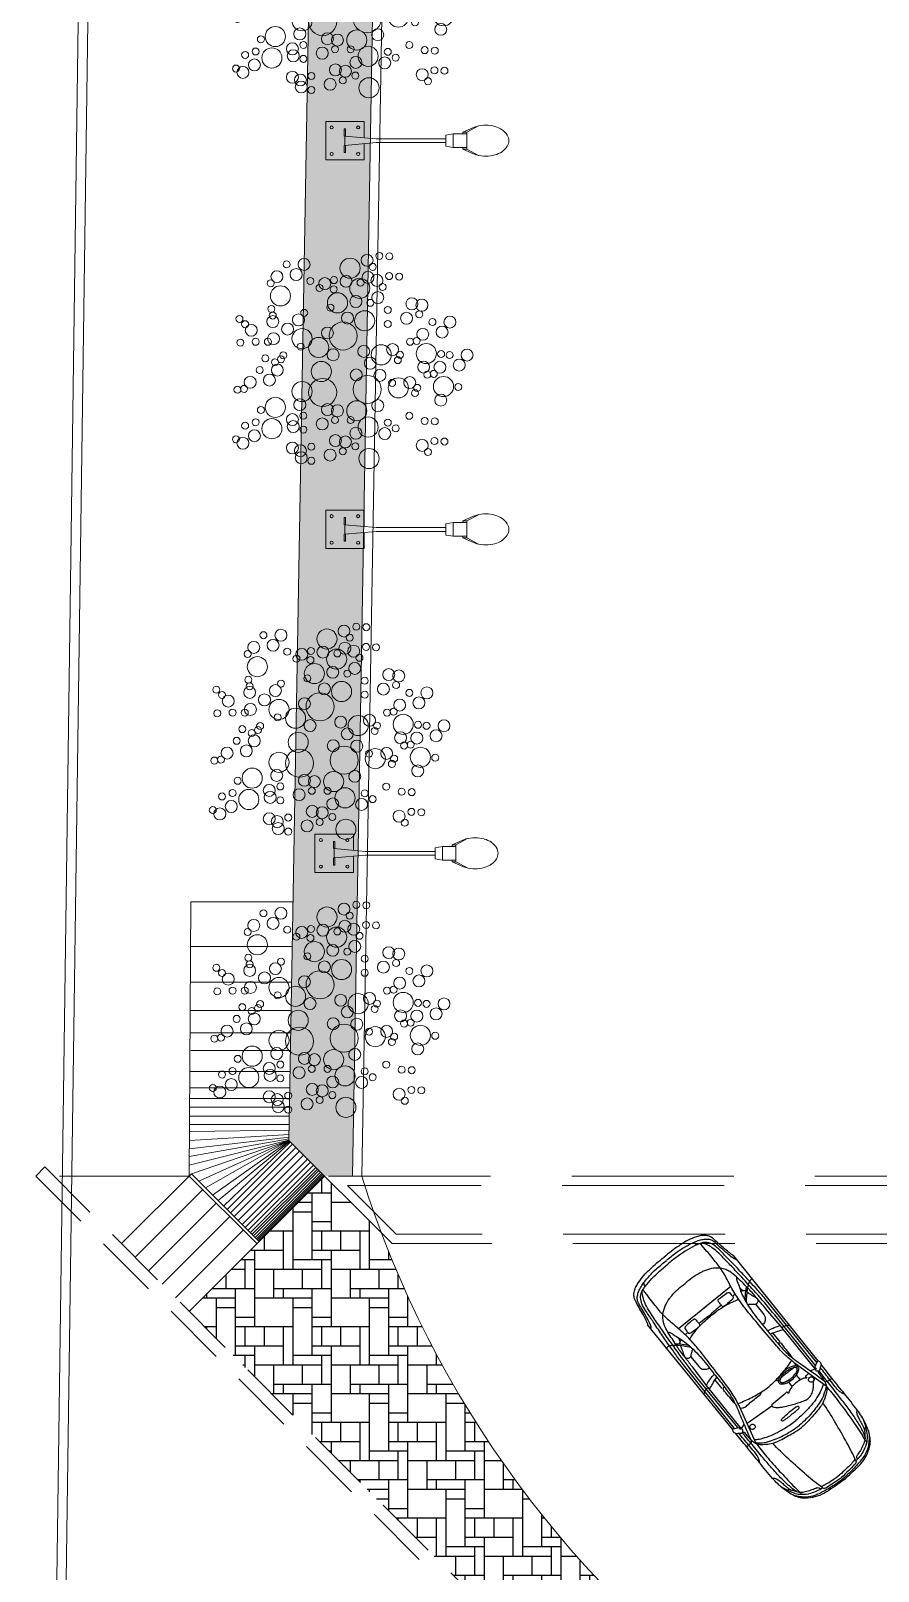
# Model space of a CAD drawing. Header units: millimetres. Extents: x 383 to 523, y 252 to 344.
# Drawn here: x 475.62 to 482.26, y 312.33 to 324.41 of the extents above; entities that cross this region are included whole.
import ezdxf

# ---------------------------------------------------------------- set-up
doc = ezdxf.new("R2010")
doc.units = ezdxf.units.MM
doc.header["$MEASUREMENT"] = 0
for name, pattern in [('ACAD_ISO02W100', [15, 12, -3]), ('DASHED', [0.75, 0.5, -0.25]), ('HIDDEN2', [4.7625, 3.175, -1.5875])]:
    doc.linetypes.add(name, pattern=pattern)
for name, color, linetype, lineweight in [('cubierta', 1, 'ACAD_ISO02W100', 15), ('farolasss', 40, 'Continuous', 0), ('muros', 5, 'Continuous', 30), ('plantas', 76, 'Continuous', 15), ('vegetacion', 104, 'Continuous', 0)]:
    doc.layers.add(name, color=color, linetype=linetype, lineweight=lineweight)
doc.layers.add('letreros', color=6, linetype='Continuous')
doc.layers.add('muebles', color=193, linetype='Continuous')

# ---------------------------------------------------------------- blocks, each defined once
blk = doc.blocks.new('audi')
for p, q in [((-0.779, 1.585), (-0.84, 1.616)), ((1.113, -0.23), (-0.201, 1.411)), ((-1.596, 0.926), (-1.614, 0.992)), ((-0.249, 0.932), (-0.684, 0.582)), ((1.097, -0.262), (0.288, 0.736)), ((-1.071, 0.27), (-0.637, 0.62)), ((0.142, 0.647), (0.266, 0.491)), ((0.53, 0.312), (0.296, 0.585)), ((1.071, -0.306), (0.438, 0.485)), ((-0.224, -1.309), (-1.55, 0.324)), ((1.072, -0.361), (0.53, 0.312)), ((0.522, 0.06), (0.405, 0.209)), ((-0.875, -0.173), (-0.749, -0.327)), ((1.069, -0.336), (1.113, -0.23)), ((-0.19, -1.299), (-0.993, -0.297)), ((-0.631, -0.623), (-0.847, -0.337)), ((1.244, -0.635), (0.751, -0.271)), ((0.777, -0.461), (0.838, -0.536)), ((1.004, -0.388), (1.072, -0.361)), ((1.091, -0.363), (1.069, -0.336)), ((1.072, -0.361), (1.091, -0.363)), ((-0.141, -1.283), (-0.78, -0.497)), ((-0.088, -1.296), (-0.631, -0.623)), ((-0.383, -0.669), (-0.503, -0.524)), ((0.653, -0.568), (0.708, -0.64)), ((0.144, -1.522), (-0.108, -0.963)), ((0.009, -1.211), (0.395, -0.942)), ((0.396, -0.922), (0.615, -0.736)), ((-0.112, -1.288), (-0.224, -1.309)), ((-0.09, -1.315), (-0.112, -1.288)), ((-0.088, -1.296), (-0.09, -1.315)), ((-0.047, -1.235), (-0.088, -1.296))]:
    blk.add_line(p, q)
for centre in [(1.009, -0.53), (0.091, -1.27)]:
    blk.add_ellipse(centre, major_axis=(-0.0334, -0.0269), ratio=0.983266, start_param=4.712389, end_param=10.995574)
for points, knots in [([(-0.201, 1.411), (-0.218, 1.418), (-0.259, 1.449), (-0.333, 1.505), (-0.415, 1.583), (-0.497, 1.656), (-0.566, 1.712), (-0.642, 1.733), (-0.715, 1.732), (-0.81, 1.704), (-0.917, 1.657), (-1.008, 1.606), (-1.055, 1.572), (-1.066, 1.564)], [0, 0, 0, 0, 0.056668, 0.14946, 0.28161, 0.392935, 0.481686, 0.542967, 0.622845, 0.69797, 0.833643, 0.965665, 1.00577, 1.00577, 1.00577, 1.00577]), ([(-0.96, 1.55), (-1.006, 1.527), (-1.105, 1.459), (-1.199, 1.386), (-1.252, 1.343)], [0, 0, 0, 0, 0.1502861, 0.3522699, 0.3522699, 0.3522699, 0.3522699]), ([(0.288, 0.736), (0.246, 0.787), (0.166, 0.879), (0.033, 1.022), (-0.108, 1.176), (-0.257, 1.329), (-0.382, 1.459), (-0.476, 1.557), (-0.569, 1.611), (-0.657, 1.627), (-0.728, 1.607), (-0.868, 1.547), (-1.032, 1.441), (-1.171, 1.336), (-1.221, 1.296)], [0, 0, 0, 0, 0.198873, 0.363323, 0.587433, 0.823543, 1.004622, 1.129816, 1.230113, 1.320655, 1.388577, 1.443334, 1.771447, 1.958652, 1.958652, 1.958652, 1.958652]), ([(-0.158, 1.354), (-0.165, 1.352), (-0.185, 1.356), (-0.229, 1.381), (-0.291, 1.438), (-0.377, 1.508), (-0.454, 1.581), (-0.517, 1.643), (-0.584, 1.669), (-0.653, 1.67), (-0.728, 1.658), (-0.803, 1.63), (-0.883, 1.596), (-0.933, 1.567), (-0.96, 1.55)], [0, 0, 0, 0, 0.0219205, 0.0572122, 0.1522539, 0.2718866, 0.3894011, 0.4710097, 0.5346344, 0.5986698, 0.6733118, 0.758696, 0.8351341, 0.9293726, 0.9293726, 0.9293726, 0.9293726]), ([(-0.18, 1.183), (-0.23, 1.24), (-0.318, 1.329), (-0.432, 1.449), (-0.524, 1.529), (-0.618, 1.583), (-0.694, 1.622), (-0.732, 1.605)], [0, 0, 0, 0, 0.2277977, 0.3719478, 0.4996814, 0.5863441, 0.709615, 0.709615, 0.709615, 0.709615]), ([(0.751, -0.271), (0.732, -0.257), (0.684, -0.215), (0.605, -0.152), (0.524, -0.066), (0.387, 0.089), (0.207, 0.311), (-0.009, 0.559), (-0.173, 0.79), (-0.291, 1.007), (-0.4, 1.215), (-0.557, 1.396), (-0.66, 1.528), (-0.726, 1.599), (-0.732, 1.605)], [0, 0, 0, 0, 0.073325, 0.188896, 0.303039, 0.425821, 0.811242, 1.159737, 1.41058, 1.660623, 1.899627, 2.11145, 2.377727, 2.401703, 2.401703, 2.401703, 2.401703]), ([(-0.993, -0.297), (-1.035, -0.245), (-1.107, -0.148), (-1.219, 0.013), (-1.339, 0.183), (-1.457, 0.362), (-1.557, 0.512), (-1.634, 0.624), (-1.666, 0.726), (-1.664, 0.816), (-1.629, 0.881), (-1.541, 1.005), (-1.402, 1.142), (-1.27, 1.256), (-1.221, 1.296)], [0, 0, 0, 0, 0.198873, 0.363323, 0.587433, 0.823543, 1.004622, 1.129816, 1.230113, 1.320655, 1.388577, 1.443334, 1.771447, 1.958652, 1.958652, 1.958652, 1.958652]), ([(-1.524, 1.096), (-1.491, 1.135), (-1.404, 1.218), (-1.313, 1.294), (-1.26, 1.337)], [0, 0, 0, 0, 0.1502861, 0.3522699, 0.3522699, 0.3522699, 0.3522699]), ([(-0.265, 1.163), (-0.285, 1.176), (-0.334, 1.198), (-0.43, 1.226), (-0.552, 1.215), (-0.658, 1.182), (-0.714, 1.152), (-0.731, 1.142)], [0, 0, 0, 0, 0.0720749, 0.1581284, 0.2958089, 0.4262456, 0.4842292, 0.4842292, 0.4842292, 0.4842292]), ([(-1.55, 0.324), (-1.552, 0.343), (-1.574, 0.389), (-1.613, 0.473), (-1.672, 0.57), (-1.726, 0.666), (-1.766, 0.745), (-1.77, 0.823), (-1.754, 0.895), (-1.706, 0.982), (-1.638, 1.076), (-1.569, 1.154), (-1.525, 1.193), (-1.515, 1.202)], [0, 0, 0, 0, 0.056668, 0.14946, 0.28161, 0.392935, 0.481686, 0.542967, 0.622845, 0.69797, 0.833643, 0.965665, 1.00577, 1.00577, 1.00577, 1.00577]), ([(-1.502, 0.27), (-1.499, 0.277), (-1.499, 0.297), (-1.514, 0.345), (-1.557, 0.418), (-1.607, 0.517), (-1.661, 0.608), (-1.708, 0.682), (-1.72, 0.753), (-1.706, 0.821), (-1.678, 0.892), (-1.635, 0.959), (-1.586, 1.03), (-1.546, 1.073), (-1.524, 1.096)], [0, 0, 0, 0, 0.0219205, 0.0572122, 0.1522539, 0.2718866, 0.3894011, 0.4710097, 0.5346344, 0.5986698, 0.6733118, 0.758696, 0.8351341, 0.9293726, 0.9293726, 0.9293726, 0.9293726]), ([(-1.174, 0.785), (-1.144, 0.822), (-1.079, 0.893), (-1.002, 0.949), (-0.965, 0.979)], [0, 0, 0, 0, 0.140379, 0.2808468, 0.2808468, 0.2808468, 0.2808468]), ([(-0.731, 1.142), (-0.773, 1.12), (-0.856, 1.072), (-0.928, 1.009), (-0.965, 0.979)], [0, 0, 0, 0, 0.140379, 0.2808468, 0.2808468, 0.2808468, 0.2808468]), ([(0.296, 0.585), (0.259, 0.631), (0.174, 0.725), (0.085, 0.838), (-0.033, 0.955), (-0.132, 1.057), (-0.227, 1.141), (-0.265, 1.163)], [0, 0, 0, 0, 0.1783018, 0.3787173, 0.431954, 0.6762374, 0.8077184, 0.8077184, 0.8077184, 0.8077184]), ([(0.438, 0.485), (0.353, 0.59), (0.218, 0.752), (0.007, 0.98), (-0.11, 1.113), (-0.18, 1.183)], [0, 0, 0, 0, 0.4042759, 0.6333827, 0.9326252, 0.9326252, 0.9326252, 0.9326252]), ([(-0.162, 1.082), (-0.161, 1.062), (-0.158, 1.018), (-0.122, 0.949), (-0.098, 0.86), (-0.048, 0.752), (0.019, 0.632), (0.135, 0.461), (0.292, 0.279), (0.435, 0.099), (0.562, -0.05), (0.704, -0.192), (0.941, -0.346), (1.111, -0.472), (1.211, -0.546)], [0, 0, 0, 0, 0.05975, 0.126928, 0.230034, 0.336675, 0.482225, 0.641324, 0.954906, 1.203173, 1.330375, 1.542773, 1.802261, 2.175545, 2.175545, 2.175545, 2.175545]), ([(0.088, 1.053), (0.073, 1.039), (0.038, 1.018), (0.025, 0.96), (0, 0.851), (-0.01, 0.755), (-0.006, 0.68)], [0, 0, 0, 0, 0.0597371, 0.1139981, 0.1672498, 0.3938869, 0.3938869, 0.3938869, 0.3938869]), ([(-1.331, 0.256), (-1.376, 0.317), (-1.444, 0.421), (-1.537, 0.558), (-1.596, 0.665), (-1.629, 0.768), (-1.651, 0.85), (-1.626, 0.884)], [0, 0, 0, 0, 0.2277977, 0.3719478, 0.4996814, 0.5863441, 0.709615, 0.709615, 0.709615, 0.709615]), ([(-0.108, -0.963), (-0.118, -0.941), (-0.148, -0.886), (-0.193, -0.795), (-0.26, -0.698), (-0.382, -0.531), (-0.561, -0.308), (-0.757, -0.045), (-0.948, 0.165), (-1.135, 0.326), (-1.316, 0.477), (-1.459, 0.669), (-1.566, 0.798), (-1.621, 0.877), (-1.626, 0.884)], [0, 0, 0, 0, 0.073325, 0.188896, 0.303039, 0.425821, 0.811242, 1.159737, 1.41058, 1.660623, 1.899627, 2.11145, 2.377727, 2.401703, 2.401703, 2.401703, 2.401703]), ([(-1.293, 0.334), (-1.302, 0.357), (-1.313, 0.409), (-1.32, 0.509), (-1.283, 0.625), (-1.228, 0.722), (-1.187, 0.771), (-1.174, 0.785)], [0, 0, 0, 0, 0.0720749, 0.1581284, 0.2958089, 0.4262456, 0.4842292, 0.4842292, 0.4842292, 0.4842292]), ([(-0.313, 0.65), (-0.287, 0.671), (-0.258, 0.701), (-0.214, 0.734), (-0.212, 0.771), (-0.242, 0.796), (-0.258, 0.829), (-0.283, 0.838), (-0.302, 0.833), (-0.357, 0.8), (-0.404, 0.763), (-0.449, 0.72), (-0.447, 0.701), (-0.436, 0.681), (-0.413, 0.657), (-0.396, 0.629), (-0.368, 0.611), (-0.341, 0.63), (-0.323, 0.641), (-0.313, 0.65)], [0, 0, 0, 0, 0.0969044, 0.1295913, 0.1506192, 0.1985921, 0.2360698, 0.2557908, 0.2719711, 0.2929882, 0.44406, 0.4519132, 0.4720918, 0.4918599, 0.5228758, 0.5707096, 0.5892096, 0.6145759, 0.654681, 0.654681, 0.654681, 0.654681]), ([(-0.112, 0.912), (-0.099, 0.899), (-0.077, 0.867), (-0.037, 0.868), (-0.022, 0.86)], [0, 0, 0, 0, 0.0535488, 0.1060573, 0.1060573, 0.1060573, 0.1060573]), ([(-0.022, 0.86), (-0.033, 0.866), (-0.059, 0.861), (-0.082, 0.854), (-0.091, 0.85)], [0, 0, 0, 0, 0.983949, 1.771691, 1.771691, 1.771691, 1.771691]), ([(-0.007, 0.928), (-0.012, 0.904), (-0.023, 0.835), (-0.03, 0.765), (-0.029, 0.72)], [0, 0, 0, 0, 1.868162, 5.271297, 5.271297, 5.271297, 5.271297]), ([(0.005, 0.846), (0.022, 0.833), (0.063, 0.801), (0.126, 0.772), (0.175, 0.732), (0.18, 0.682), (0.154, 0.661), (0.131, 0.643), (0.104, 0.651), (0.065, 0.644), (0.032, 0.651), (0.014, 0.643)], [0, 0, 0, 0, 0.0655106, 0.1550445, 0.2094604, 0.2438604, 0.287164, 0.3001388, 0.3275984, 0.3616951, 0.4200969, 0.4200969, 0.4200969, 0.4200969]), ([(-0.893, 0.101), (-0.889, 0.116), (-0.866, 0.151), (-0.819, 0.213), (-0.747, 0.304), (-0.636, 0.41), (-0.546, 0.483), (-0.496, 0.524)], [0, 0, 0, 0, 0.0451009, 0.1211996, 0.2308505, 0.385263, 0.5739042, 0.5739042, 0.5739042, 0.5739042]), ([(-0.751, 0.354), (-0.747, 0.357), (-0.68, 0.407), (-0.613, 0.458), (-0.548, 0.506)], [11.235438, 11.235438, 11.235438, 11.235438, 11.552536, 17.586883, 17.586883, 17.586883, 17.586883]), ([(-0.122, 0.722), (-0.138, 0.722), (-0.177, 0.706), (-0.247, 0.674), (-0.351, 0.623), (-0.478, 0.537), (-0.569, 0.464), (-0.619, 0.425)], [0, 0, 0, 0, 0.0451009, 0.1211996, 0.2308505, 0.385263, 0.5739042, 0.5739042, 0.5739042, 0.5739042]), ([(-0.4, 0.637), (-0.403, 0.634), (-0.467, 0.58), (-0.53, 0.524), (-0.591, 0.471)], [11.235438, 11.235438, 11.235438, 11.235438, 11.552536, 17.586883, 17.586883, 17.586883, 17.586883]), ([(0.266, 0.491), (0.276, 0.479), (0.297, 0.444), (0.286, 0.382), (0.266, 0.34), (0.249, 0.327)], [0, 0, 0, 0, 0.0486628, 0.1144515, 0.1777721, 0.1777721, 0.1777721, 0.1777721]), ([(-0.78, -0.497), (-0.864, -0.392), (-0.994, -0.225), (-1.172, 0.03), (-1.277, 0.172), (-1.331, 0.256)], [0, 0, 0, 0, 0.4042759, 0.6333827, 0.9326252, 0.9326252, 0.9326252, 0.9326252]), ([(-0.847, -0.337), (-0.884, -0.291), (-0.958, -0.188), (-1.05, -0.077), (-1.139, 0.063), (-1.218, 0.182), (-1.28, 0.292), (-1.293, 0.334)], [0, 0, 0, 0, 0.1783018, 0.3787173, 0.431954, 0.6762374, 0.8077184, 0.8077184, 0.8077184, 0.8077184]), ([(-0.782, 0.272), (-0.807, 0.251), (-0.843, 0.229), (-0.885, 0.194), (-0.922, 0.2), (-0.939, 0.234), (-0.968, 0.256), (-0.972, 0.283), (-0.963, 0.3), (-0.919, 0.347), (-0.873, 0.385), (-0.821, 0.42), (-0.803, 0.414), (-0.786, 0.398), (-0.767, 0.371), (-0.744, 0.349), (-0.732, 0.317), (-0.757, 0.296), (-0.771, 0.281), (-0.782, 0.272)], [0, 0, 0, 0, 0.0969044, 0.1295913, 0.1506192, 0.1985921, 0.2360698, 0.2557908, 0.2719711, 0.2929882, 0.44406, 0.4519132, 0.4720918, 0.4918599, 0.5228758, 0.5707096, 0.5892096, 0.6145759, 0.654681, 0.654681, 0.654681, 0.654681]), ([(0.527, 0.316), (0.494, 0.307), (0.437, 0.281), (0.37, 0.256), (0.338, 0.235), (0.33, 0.23)], [0, 0, 0, 0, 2.528586, 4.711885, 5.408215, 5.408215, 5.408215, 5.408215]), ([(0.579, 0.251), (0.546, 0.246), (0.476, 0.219), (0.404, 0.201), (0.369, 0.181)], [0, 0, 0, 0, 0.1000351, 0.2184418, 0.2184418, 0.2184418, 0.2184418]), ([(0.676, 0.317), (0.66, 0.317), (0.627, 0.319), (0.586, 0.304), (0.56, 0.292), (0.55, 0.283)], [1.808086, 1.808086, 1.808086, 1.808086, 2.918874, 4.131288, 5.10151, 5.10151, 5.10151, 5.10151]), ([(-1.26, -0.034), (-1.244, -0.023), (-1.215, 0.007), (-1.156, 0.008), (-1.045, 0.009), (-0.949, -0.001), (-0.876, -0.022)], [0, 0, 0, 0, 0.0597371, 0.1139981, 0.1672498, 0.3938869, 0.3938869, 0.3938869, 0.3938869]), ([(-1.236, 0.216), (-1.216, 0.211), (-1.175, 0.199), (-1.115, 0.149), (-1.032, 0.107), (-0.938, 0.035), (-0.835, -0.056), (-0.692, -0.206), (-0.548, -0.398), (-0.402, -0.575), (-0.284, -0.732), (-0.175, -0.9), (-0.075, -1.165), (0.012, -1.357), (0.063, -1.471)], [0, 0, 0, 0, 0.05975, 0.126928, 0.230034, 0.336675, 0.482225, 0.641324, 0.954906, 1.203173, 1.330375, 1.542773, 1.802261, 2.175545, 2.175545, 2.175545, 2.175545]), ([(-1.118, 0.032), (-1.094, 0.032), (-1.024, 0.028), (-0.954, 0.02), (-0.911, 0.01)], [0, 0, 0, 0, 1.868162, 5.271297, 5.271297, 5.271297, 5.271297]), ([(-1.08, 0.131), (-1.07, 0.116), (-1.044, 0.088), (-1.053, 0.049), (-1.049, 0.032)], [0, 0, 0, 0, 0.0535488, 0.1060573, 0.1060573, 0.1060573, 0.1060573]), ([(-1.049, 0.032), (-1.053, 0.044), (-1.042, 0.069), (-1.03, 0.089), (-1.024, 0.098)], [0, 0, 0, 0, 0.983949, 1.771691, 1.771691, 1.771691, 1.771691]), ([(-1.041, 0.003), (-1.032, -0.017), (-1.009, -0.064), (-0.994, -0.132), (-0.965, -0.187), (-0.918, -0.203), (-0.892, -0.182), (-0.869, -0.164), (-0.871, -0.136), (-0.856, -0.099), (-0.856, -0.065), (-0.844, -0.049)], [0, 0, 0, 0, 0.0655106, 0.1550445, 0.2094604, 0.2438604, 0.287164, 0.3001388, 0.3275984, 0.3616951, 0.4200969, 0.4200969, 0.4200969, 0.4200969]), ([(0.716, -0.187), (0.693, -0.151), (0.636, -0.085), (0.58, -0.011), (0.539, 0.043), (0.51, 0.043), (0.494, 0.04), (0.488, 0.038)], [0, 0, 0, 0, 3.267856, 6.568708, 7.399663, 8.099385, 8.621705, 8.621705, 8.621705, 8.621705]), ([(0.7, -0.236), (0.677, -0.266), (0.611, -0.362), (0.496, -0.498), (0.4, -0.6), (0.351, -0.639)], [0, 0, 0, 0, 0.1139079, 0.3411539, 0.5260188, 0.5260188, 0.5260188, 0.5260188]), ([(1.113, -0.23), (1.122, -0.232), (1.149, -0.242), (1.174, -0.292), (1.15, -0.341), (1.147, -0.399), (1.094, -0.401), (1.071, -0.376), (1.072, -0.361)], [0, 0, 0, 0, 0.024864, 0.0846267, 0.1362471, 0.1900683, 0.2245199, 0.2681841, 0.2681841, 0.2681841, 0.2681841]), ([(-0.749, -0.327), (-0.739, -0.34), (-0.71, -0.367), (-0.647, -0.37), (-0.602, -0.36), (-0.586, -0.346)], [0, 0, 0, 0, 0.0486628, 0.1144515, 0.1777721, 0.1777721, 0.1777721, 0.1777721]), ([(-0.633, -0.619), (-0.618, -0.59), (-0.58, -0.54), (-0.541, -0.479), (-0.514, -0.452), (-0.508, -0.446)], [0, 0, 0, 0, 2.528586, 4.711885, 5.408215, 5.408215, 5.408215, 5.408215]), ([(0.653, -0.568), (0.665, -0.562), (0.601, -0.598), (0.574, -0.598), (0.53, -0.6), (0.505, -0.583), (0.489, -0.555), (0.504, -0.517), (0.52, -0.464), (0.564, -0.414), (0.621, -0.369), (0.679, -0.334), (0.735, -0.316), (0.777, -0.315), (0.803, -0.33), (0.813, -0.349), (0.819, -0.367), (0.812, -0.392), (0.8, -0.433), (0.747, -0.495), (0.728, -0.522), (0.642, -0.575), (0.653, -0.568)], [0, 0, 0, 0, 0.03969, 0.089634, 0.13125, 0.1542862, 0.1797268, 0.2207266, 0.2680991, 0.3447665, 0.4095645, 0.4843001, 0.541515, 0.5817687, 0.6060665, 0.6262474, 0.6436722, 0.6634686, 0.6988791, 0.7758465, 0.8696394, 0.907731, 0.907731, 0.907731, 0.907731]), ([(0.636, -0.55), (0.632, -0.552), (0.628, -0.554), (0.619, -0.559), (0.614, -0.562), (0.6, -0.569), (0.593, -0.571), (0.584, -0.573), (0.58, -0.574), (0.573, -0.574), (0.571, -0.574), (0.561, -0.574), (0.554, -0.575), (0.544, -0.574), (0.54, -0.574), (0.535, -0.572), (0.533, -0.572), (0.529, -0.57), (0.527, -0.568), (0.523, -0.565), (0.521, -0.561), (0.519, -0.557), (0.519, -0.556), (0.519, -0.553), (0.519, -0.551), (0.52, -0.544), (0.521, -0.54), (0.524, -0.531), (0.526, -0.525), (0.53, -0.515), (0.531, -0.51), (0.535, -0.498), (0.538, -0.492), (0.543, -0.481), (0.546, -0.476), (0.554, -0.465), (0.558, -0.46), (0.571, -0.444), (0.581, -0.434), (0.603, -0.415), (0.614, -0.406), (0.649, -0.38), (0.674, -0.365), (0.71, -0.35), (0.72, -0.347), (0.736, -0.343), (0.742, -0.342), (0.754, -0.34), (0.759, -0.34), (0.768, -0.341), (0.772, -0.342), (0.779, -0.344), (0.781, -0.346), (0.784, -0.348), (0.785, -0.349), (0.787, -0.352), (0.788, -0.354), (0.79, -0.358), (0.791, -0.361), (0.792, -0.365), (0.793, -0.367), (0.793, -0.368), (0.793, -0.368), (0.793, -0.369), (0.793, -0.37), (0.792, -0.373), (0.791, -0.376), (0.79, -0.382), (0.789, -0.384), (0.787, -0.39), (0.786, -0.392), (0.784, -0.4), (0.782, -0.404), (0.779, -0.413), (0.777, -0.417), (0.771, -0.426), (0.769, -0.43), (0.759, -0.443), (0.753, -0.452), (0.742, -0.465), (0.738, -0.469), (0.732, -0.478), (0.729, -0.481), (0.72, -0.491), (0.714, -0.497), (0.7, -0.508), (0.695, -0.512), (0.685, -0.519), (0.68, -0.522), (0.664, -0.533), (0.65, -0.541), (0.64, -0.547), (0.639, -0.548), (0.637, -0.549), (0.637, -0.55), (0.636, -0.55), (0.636, -0.55), (0.636, -0.55)], [0.497033, 0.497033, 0.497033, 0.497033, 0.723444, 0.723444, 0.974636, 0.974636, 1.50964, 1.50964, 2.044645, 2.044645, 2.271061, 2.271061, 2.862376, 2.862376, 3.217654, 3.217654, 3.537253, 3.537253, 3.856852, 3.856852, 4.368613, 4.368613, 4.584627, 4.584627, 4.99269, 4.99269, 5.400753, 5.400753, 5.808816, 5.808816, 6.216879, 6.216879, 6.778716, 6.778716, 7.350371, 7.350371, 7.922025, 7.922025, 9.065335, 9.065335, 10.208644, 10.208644, 12.495263, 12.495263, 13.409896, 13.409896, 13.929088, 13.929088, 14.44828, 14.44828, 14.909885, 14.909885, 15.371489, 15.371489, 15.62524, 15.62524, 15.87899, 15.87899, 16.120875, 16.120875, 16.36276, 16.36276, 16.51635, 16.51635, 16.669941, 16.669941, 16.921521, 16.921521, 17.136676, 17.136676, 17.351831, 17.351831, 17.782142, 17.782142, 18.204974, 18.204974, 18.627807, 18.627807, 19.473473, 19.473473, 19.978923, 19.978923, 20.484372, 20.484372, 21.475119, 21.475119, 21.859144, 21.859144, 22.162884, 22.162884, 22.770362, 22.770362, 22.900493, 22.900493, 22.951221, 22.951221, 22.964298, 22.964298, 22.964298, 22.964298]), ([(0.735, -0.343), (0.732, -0.347), (0.712, -0.369), (0.638, -0.418), (0.577, -0.469), (0.533, -0.506)], [1.749253, 1.749253, 1.749253, 1.749253, 2.122875, 3.997599, 8.307432, 8.307432, 8.307432, 8.307432]), ([(0.759, -0.279), (0.761, -0.29), (0.758, -0.303), (0.753, -0.315), (0.752, -0.316)], [0, 0, 0, 0, 0.8429982, 0.9626806, 0.9626806, 0.9626806, 0.9626806]), ([(1.124, -0.426), (1.141, -0.448), (1.178, -0.489), (1.219, -0.558), (1.252, -0.627), (1.26, -0.71), (1.228, -0.796), (1.202, -0.893), (1.113, -1.014), (1, -1.142), (0.903, -1.245), (0.857, -1.282)], [0, 0, 0, 0, 0.082256, 0.165174, 0.241383, 0.30939, 0.405348, 0.511507, 0.603349, 0.843635, 1.017671, 1.017671, 1.017671, 1.017671]), ([(1.134, -0.394), (1.129, -0.4), (1.115, -0.409), (1.122, -0.422), (1.124, -0.426)], [0, 0, 0, 0, 0.02274132, 0.03717479, 0.03717479, 0.03717479, 0.03717479]), ([(1.85, -1.423), (1.848, -1.397), (1.823, -1.346), (1.768, -1.242), (1.679, -1.102), (1.558, -0.936), (1.418, -0.752), (1.276, -0.572), (1.177, -0.449), (1.134, -0.394)], [0, 0, 0, 0, 0.076148, 0.165903, 0.355672, 0.569871, 0.782325, 1.050047, 1.257936, 1.257936, 1.257936, 1.257936]), ([(1.532, -0.755), (1.52, -0.758), (1.489, -0.741), (1.44, -0.707), (1.376, -0.631), (1.282, -0.505), (1.203, -0.405), (1.153, -0.343)], [0, 0, 0, 0, 0.0364992, 0.0923739, 0.1867837, 0.3273982, 0.5667068, 0.5667068, 0.5667068, 0.5667068]), ([(1.797, -1.105), (1.779, -1.071), (1.692, -0.953), (1.537, -0.756), (1.343, -0.52), (1.222, -0.364), (1.165, -0.292)], [0, 0, 0, 0, 0.114897, 0.437061, 0.754269, 1.029686, 1.029686, 1.029686, 1.029686]), ([(-0.666, -0.765), (-0.663, -0.75), (-0.658, -0.717), (-0.635, -0.68), (-0.617, -0.657), (-0.607, -0.649)], [1.808086, 1.808086, 1.808086, 1.808086, 2.918874, 4.131288, 5.10151, 5.10151, 5.10151, 5.10151]), ([(-0.581, -0.685), (-0.57, -0.653), (-0.529, -0.591), (-0.495, -0.524), (-0.468, -0.494)], [0, 0, 0, 0, 0.1000351, 0.2184418, 0.2184418, 0.2184418, 0.2184418]), ([(-0.182, -0.911), (-0.212, -0.881), (-0.265, -0.811), (-0.325, -0.741), (-0.369, -0.69), (-0.363, -0.661), (-0.357, -0.646), (-0.354, -0.64)], [0, 0, 0, 0, 3.267856, 6.568708, 7.399663, 8.099385, 8.621705, 8.621705, 8.621705, 8.621705]), ([(-0.131, -0.906), (-0.096, -0.889), (0.011, -0.846), (0.174, -0.761), (0.298, -0.682), (0.351, -0.639)], [0, 0, 0, 0, 0.1139079, 0.3411539, 0.543502, 0.543502, 0.543502, 0.543502]), ([(0.396, -0.922), (0.393, -0.928), (0.393, -0.954), (0.447, -0.967), (0.503, -0.968), (0.588, -0.955), (0.7, -0.928), (0.818, -0.891), (0.928, -0.856), (0.998, -0.8), (1.033, -0.724), (1.047, -0.651), (1.042, -0.589), (1.052, -0.542), (1.062, -0.515), (1.069, -0.506)], [0, 0, 0, 0, 0.527288, 1.647451, 3.487558, 5.099073, 7.968657, 12.238313, 14.475187, 16.613757, 18.744202, 20.639343, 22.223389, 23.452731, 24.286529, 24.286529, 24.286529, 24.286529]), ([(0.497, -0.536), (0.491, -0.54), (0.476, -0.55), (0.458, -0.549), (0.448, -0.548)], [9.436432, 9.436432, 9.436432, 9.436432, 10.012722, 10.751336, 10.751336, 10.751336, 10.751336]), ([(0.918, -0.484), (0.922, -0.486), (0.93, -0.488), (0.943, -0.498), (0.936, -0.504), (0.931, -0.507), (0.921, -0.507), (0.909, -0.505), (0.887, -0.511), (0.85, -0.526), (0.793, -0.563), (0.738, -0.607), (0.693, -0.659), (0.675, -0.701), (0.654, -0.728), (0.659, -0.745), (0.651, -0.744), (0.645, -0.742), (0.64, -0.734), (0.634, -0.73), (0.628, -0.719), (0.62, -0.732), (0.615, -0.736)], [0, 0, 0, 0, 0.0138597, 0.0278304, 0.0329137, 0.0379971, 0.0465756, 0.0592704, 0.0762214, 0.1105991, 0.1789801, 0.2766959, 0.3173629, 0.3800771, 0.4110544, 0.4160421, 0.4210284, 0.4277212, 0.4387433, 0.4448131, 0.4508005, 0.4694463, 0.4694463, 0.4694463, 0.4694463]), ([(1.196, -0.603), (1.191, -0.626), (1.171, -0.688), (1.118, -0.788), (1.035, -0.912), (0.913, -1.038), (0.823, -1.129), (0.769, -1.172)], [0, 0, 0, 0, 0.0708922, 0.1925846, 0.3348457, 0.5072814, 0.7109928, 0.7109928, 0.7109928, 0.7109928]), ([(1.244, -0.635), (1.238, -0.667), (1.221, -0.743), (1.153, -0.888), (1.02, -1.063), (0.898, -1.186), (0.827, -1.243)], [0, 0, 0, 0, 0.0947759, 0.2311242, 0.4700259, 0.7400315, 0.7400315, 0.7400315, 0.7400315]), ([(1.338, -0.509), (1.322, -0.521), (1.294, -0.54), (1.254, -0.567), (1.228, -0.563), (1.219, -0.561)], [0, 0, 0, 0, 1.462159, 2.651105, 3.386321, 3.386321, 3.386321, 3.386321]), ([(1.244, -0.635), (1.305, -0.701), (1.424, -0.851), (1.6, -1.088), (1.745, -1.299), (1.826, -1.43), (1.853, -1.473)], [0, 0, 0, 0, 0.269375, 0.574535, 0.885339, 1.036319, 1.036319, 1.036319, 1.036319]), ([(-0.101, -0.973), (-0.091, -0.977), (-0.062, -0.976), (-0.012, -0.955), (0.068, -0.876), (0.149, -0.815), (0.223, -0.757), (0.227, -0.736), (0.227, -0.726)], [0, 0, 0, 0, 0.842998, 2.122875, 3.997599, 9.174838, 10.012722, 10.751336, 10.751336, 10.751336, 10.751336]), ([(0.697, -1.083), (0.72, -1.065), (0.759, -1.036), (0.795, -1), (0.825, -0.977), (0.818, -0.959), (0.809, -0.949), (0.79, -0.95), (0.743, -0.985), (0.7, -1.016), (0.665, -1.043)], [0, 0, 0, 0, 0.0857277, 0.1381048, 0.1641986, 0.1769751, 0.1890325, 0.2028129, 0.2286049, 0.3592554, 0.3592554, 0.3592554, 0.3592554]), ([(1.71, -1.805), (1.67, -1.707), (1.563, -1.501), (1.388, -1.199), (1.261, -0.991), (1.194, -0.895)], [0, 0, 0, 0, 0.317374, 0.69576, 1.04714, 1.04714, 1.04714, 1.04714]), ([(0.122, -1.468), (0.146, -1.469), (0.211, -1.462), (0.32, -1.431), (0.458, -1.377), (0.608, -1.284), (0.716, -1.216), (0.769, -1.172)], [0, 0, 0, 0, 0.0708922, 0.1925846, 0.3348457, 0.5072814, 0.7109928, 0.7109928, 0.7109928, 0.7109928]), ([(0.697, -1.083), (0.675, -1.102), (0.638, -1.134), (0.595, -1.161), (0.566, -1.185), (0.551, -1.175), (0.543, -1.164), (0.548, -1.145), (0.592, -1.107), (0.631, -1.072), (0.665, -1.043)], [0, 0, 0, 0, 0.0857277, 0.1381048, 0.1641986, 0.1769751, 0.1890325, 0.2028129, 0.2286049, 0.3592554, 0.3592554, 0.3592554, 0.3592554]), ([(1.52, -2.104), (1.563, -2.07), (1.678, -1.957), (1.844, -1.81), (1.914, -1.632), (1.943, -1.52), (1.932, -1.421), (1.906, -1.319), (1.857, -1.213), (1.823, -1.139), (1.797, -1.105)], [0, 0, 0, 0, 0.16039, 0.479033, 0.632967, 0.722015, 0.817474, 0.927562, 1.03733, 1.167094, 1.167094, 1.167094, 1.167094]), ([(1.797, -1.105), (1.833, -1.152), (1.855, -1.258), (1.893, -1.392), (1.883, -1.522), (1.831, -1.665), (1.757, -1.757), (1.71, -1.805)], [0, 0, 0, 0, 0.1772572, 0.3124951, 0.4151678, 0.5597243, 0.7575412, 0.7575412, 0.7575412, 0.7575412]), ([(1.731, -1.006), (1.723, -1.015), (1.72, -1.051), (1.738, -1.102), (1.769, -1.167), (1.804, -1.223), (1.827, -1.272), (1.838, -1.297), (1.843, -1.308)], [0, 0, 0, 0, 0.034703, 0.0959761, 0.1659336, 0.2471559, 0.2929944, 0.3295918, 0.3295918, 0.3295918, 0.3295918]), ([(-0.224, -1.309), (-0.224, -1.317), (-0.221, -1.346), (-0.177, -1.381), (-0.124, -1.368), (-0.066, -1.377), (-0.054, -1.325), (-0.073, -1.298), (-0.088, -1.296)], [0, 0, 0, 0, 0.024864, 0.0846267, 0.1362471, 0.1900683, 0.2245199, 0.2681841, 0.2681841, 0.2681841, 0.2681841]), ([(0.485, -2.162), (0.456, -2.138), (0.359, -2.027), (0.199, -1.834), (0.01, -1.595), (-0.117, -1.443), (-0.175, -1.372)], [0, 0, 0, 0, 0.114897, 0.437061, 0.754269, 1.029686, 1.029686, 1.029686, 1.029686]), ([(0.199, -1.829), (0.205, -1.818), (0.195, -1.784), (0.172, -1.729), (0.111, -1.65), (0.008, -1.532), (-0.072, -1.433), (-0.123, -1.372)], [0, 0, 0, 0, 0.0364992, 0.0923739, 0.1867837, 0.3273982, 0.5667068, 0.5667068, 0.5667068, 0.5667068]), ([(-0.069, -1.363), (-0.062, -1.359), (-0.05, -1.348), (-0.039, -1.357), (-0.035, -1.361)], [0, 0, 0, 0, 0.02274132, 0.03717479, 0.03717479, 0.03717479, 0.03717479]), ([(0.785, -2.282), (0.76, -2.274), (0.715, -2.239), (0.626, -2.163), (0.508, -2.047), (0.371, -1.893), (0.221, -1.717), (0.075, -1.54), (-0.024, -1.417), (-0.069, -1.363)], [0, 0, 0, 0, 0.076148, 0.165903, 0.355672, 0.569871, 0.782325, 1.050047, 1.257936, 1.257936, 1.257936, 1.257936]), ([(-0.035, -1.361), (-0.018, -1.382), (0.015, -1.427), (0.074, -1.481), (0.134, -1.528), (0.213, -1.553), (0.305, -1.541), (0.404, -1.536), (0.541, -1.474), (0.69, -1.391), (0.811, -1.319), (0.857, -1.282)], [0, 0, 0, 0, 0.082256, 0.165174, 0.241383, 0.30939, 0.405348, 0.511507, 0.603349, 0.843635, 1.017671, 1.017671, 1.017671, 1.017671]), ([(0.144, -1.522), (0.176, -1.523), (0.254, -1.522), (0.41, -1.487), (0.609, -1.395), (0.755, -1.301), (0.827, -1.243)], [0, 0, 0, 0, 0.0947759, 0.2311242, 0.4700259, 0.7400315, 0.7400315, 0.7400315, 0.7400315]), ([(1.92, -1.383), (1.919, -1.42), (1.918, -1.488), (1.904, -1.604), (1.847, -1.732), (1.752, -1.841), (1.641, -1.965), (1.56, -2.04), (1.505, -2.085)], [0, 0, 0, 0, 0.1095129, 0.2035347, 0.3452507, 0.5161382, 0.6275464, 0.8383798, 0.8383798, 0.8383798, 0.8383798]), ([(1.862, -1.28), (1.853, -1.285), (1.838, -1.3), (1.848, -1.326), (1.85, -1.365), (1.853, -1.415), (1.856, -1.484), (1.822, -1.557), (1.789, -1.636), (1.749, -1.684), (1.73, -1.717), (1.718, -1.743), (1.726, -1.768), (1.734, -1.78)], [0, 0, 0, 0, 0.0304541, 0.0502818, 0.0786089, 0.1479133, 0.1986294, 0.2831705, 0.3780326, 0.4523267, 0.4667809, 0.4902599, 0.5347198, 0.5347198, 0.5347198, 0.5347198]), ([(0, -1.587), (0.015, -1.574), (0.04, -1.551), (0.075, -1.517), (0.076, -1.492), (0.076, -1.482)], [0, 0, 0, 0, 1.462159, 2.651105, 3.386321, 3.386321, 3.386321, 3.386321]), ([(0.144, -1.522), (0.195, -1.596), (0.316, -1.744), (0.511, -1.966), (0.686, -2.152), (0.797, -2.259), (0.833, -2.295)], [0, 0, 0, 0, 0.269375, 0.574535, 0.885339, 1.036319, 1.036319, 1.036319, 1.036319]), ([(1.188, -2.226), (1.101, -2.166), (0.922, -2.017), (0.664, -1.783), (0.487, -1.615), (0.408, -1.529)], [0, 0, 0, 0, 0.317374, 0.69576, 1.04714, 1.04714, 1.04714, 1.04714]), ([(1.7, -1.785), (1.697, -1.783), (1.683, -1.796), (1.667, -1.816), (1.632, -1.862), (1.592, -1.898), (1.531, -1.956), (1.493, -1.995), (1.456, -2.024)], [0, 0, 0, 0, 0.0114788, 0.0403472, 0.0875838, 0.1755608, 0.1991501, 0.3369659, 0.3369659, 0.3369659, 0.3369659]), ([(1.71, -1.805), (1.715, -1.814), (1.713, -1.842), (1.666, -1.888), (1.59, -1.961), (1.527, -2.03), (1.487, -2.063)], [0, 0, 0, 0, 0.0314754, 0.0702057, 0.1915753, 0.3439346, 0.3439346, 0.3439346, 0.3439346]), ([(0.403, -2.077), (0.413, -2.071), (0.449, -2.076), (0.495, -2.105), (0.552, -2.148), (0.599, -2.194), (0.642, -2.228), (0.664, -2.244), (0.674, -2.251)], [0, 0, 0, 0, 0.034703, 0.0959761, 0.1659336, 0.2471559, 0.2929944, 0.3295918, 0.3295918, 0.3295918, 0.3295918]), ([(1.52, -2.104), (1.478, -2.138), (1.343, -2.227), (1.165, -2.358), (0.975, -2.389), (0.86, -2.393), (0.765, -2.362), (0.671, -2.314), (0.578, -2.244), (0.513, -2.195), (0.485, -2.162)], [0, 0, 0, 0, 0.16039, 0.479033, 0.632967, 0.722015, 0.817474, 0.927562, 1.03733, 1.167094, 1.167094, 1.167094, 1.167094]), ([(0.485, -2.162), (0.523, -2.207), (0.623, -2.252), (0.745, -2.317), (0.874, -2.335), (1.025, -2.314), (1.131, -2.262), (1.188, -2.226)], [0, 0, 0, 0, 0.1772572, 0.3124951, 0.4151678, 0.5597243, 0.7575412, 0.7575412, 0.7575412, 0.7575412]), ([(0.731, -2.342), (0.767, -2.349), (0.834, -2.362), (0.95, -2.373), (1.087, -2.344), (1.214, -2.274), (1.359, -2.192), (1.449, -2.129), (1.505, -2.085)], [0, 0, 0, 0, 0.1095129, 0.2035347, 0.3452507, 0.5161382, 0.6275464, 0.8383798, 0.8383798, 0.8383798, 0.8383798]), ([(1.171, -2.212), (1.17, -2.208), (1.184, -2.197), (1.208, -2.186), (1.26, -2.161), (1.303, -2.131), (1.373, -2.083), (1.42, -2.054), (1.456, -2.024)], [0, 0, 0, 0, 0.0114788, 0.0403472, 0.0875838, 0.1755608, 0.1991501, 0.3369659, 0.3369659, 0.3369659, 0.3369659]), ([(1.188, -2.226), (1.196, -2.233), (1.223, -2.236), (1.279, -2.201), (1.365, -2.141), (1.447, -2.095), (1.487, -2.063)], [0, 0, 0, 0, 0.0314754, 0.0702057, 0.1915753, 0.3439346, 0.3439346, 0.3439346, 0.3439346]), ([(0.643, -2.264), (0.649, -2.256), (0.667, -2.243), (0.691, -2.259), (0.728, -2.27), (0.776, -2.283), (0.843, -2.301), (0.921, -2.283), (1.005, -2.267), (1.061, -2.238), (1.097, -2.227), (1.125, -2.221), (1.148, -2.233), (1.158, -2.244)], [0, 0, 0, 0, 0.0304541, 0.0502818, 0.0786089, 0.1479133, 0.1986294, 0.2831705, 0.3780326, 0.4523267, 0.4667809, 0.4902599, 0.5347198, 0.5347198, 0.5347198, 0.5347198])]:
    blk.add_open_spline(points, degree=3, knots=knots)
for points in [[(-1.066, 1.564), (-1.148, 1.513), (-1.221, 1.45), (-1.296, 1.39)], [(-1.515, 1.202), (-1.448, 1.271), (-1.371, 1.33), (-1.296, 1.39)], [(-0.178, 0.807), (-0.193, 0.797), (-0.208, 0.787), (-0.223, 0.777)], [(-0.964, 0.173), (-0.951, 0.186), (-0.938, 0.199), (-0.925, 0.211)], [(0.97, -0.433), (0.95, -0.447), (0.936, -0.469), (0.918, -0.484)], [(1.853, -1.473), (1.859, -1.487), (1.872, -1.498), (1.883, -1.51)], [(0.833, -2.295), (0.845, -2.304), (0.853, -2.319), (0.863, -2.332)]]:
    blk.add_open_spline(points, degree=3)
blk = doc.blocks.new('bn')
at = {"layer": 'farolasss', "color": 40, "linetype": 'Continuous', "lineweight": 0}
for p, q in [((510.656, 170.215), (510.656, 170.816)), ((510.656, 170.816), (511.258, 170.816)), ((511.258, 170.562), (511.258, 170.816)), ((510.947, 170.588), (510.947, 170.7)), ((510.967, 170.7), (510.947, 170.7)), ((511.445, 170.545), (510.957, 170.588)), ((510.957, 170.588), (510.957, 170.442)), ((510.967, 170.588), (510.967, 170.7)), ((512.542, 170.545), (511.445, 170.545)), ((512.656, 170.622), (512.542, 170.602)), ((512.542, 170.602), (512.542, 170.428)), ((512.866, 170.622), (512.656, 170.622)), ((512.656, 170.622), (512.656, 170.409)), ((512.806, 170.649), (512.974, 170.722)), ((512.866, 170.649), (512.806, 170.649)), ((512.806, 170.649), (512.806, 170.622)), ((513.049, 170.746), (512.866, 170.649)), ((512.866, 170.649), (512.866, 170.381)), ((510.947, 170.442), (510.947, 170.33)), ((510.947, 170.33), (510.967, 170.33)), ((510.957, 170.442), (511.445, 170.485)), ((510.967, 170.442), (510.967, 170.33)), ((511.258, 170.215), (511.258, 170.469)), ((512.542, 170.485), (511.445, 170.485)), ((512.656, 170.409), (512.542, 170.428)), ((512.866, 170.409), (512.656, 170.409)), ((512.806, 170.409), (512.806, 170.381)), ((512.806, 170.381), (512.974, 170.309)), ((512.866, 170.381), (512.806, 170.381)), ((512.866, 170.381), (513.049, 170.285)), ((510.656, 170.215), (511.258, 170.215))]:
    blk.add_line(p, q, dxfattribs=at)
for centre in [(510.749, 170.723), (511.165, 170.723), (510.749, 170.307), (511.165, 170.307)]:
    blk.add_circle(centre, 0.0239, dxfattribs=at)
for centre, radius, start, end in [((513.127, 170.369), 0.384, 105.6417, 113.3798), ((513.166, 170.228), 0.531, 90, 105.6417), ((513.166, 170.228), 0.531, 74.3583, 90), ((513.206, 170.369), 0.384, 55.9432, 74.3583), ((513.266, 170.459), 0.276, 31.4993, 55.9432), ((513.358, 170.515), 0.168, 0, 31.4993), ((513.127, 170.661), 0.384, 246.6202, 254.3583), ((513.166, 170.803), 0.531, 254.3583, 270), ((513.166, 170.803), 0.531, 270, 285.6417), ((513.206, 170.661), 0.384, 285.6417, 304.0568), ((513.266, 170.572), 0.276, 304.0568, 328.5007), ((513.358, 170.515), 0.168, 328.5007, 0)]:
    blk.add_arc(centre, radius, start, end, dxfattribs=at)
blk = doc.blocks.new('dfghjlkññpo')
at = {"layer": 'vegetacion', "lineweight": 0}
for centre, radius in [((442.733, 257.362), 0.0537), ((443.146, 257.328), 0.0904), ((443.299, 257.399), 0.0537), ((443.409, 257.438), 0.0314), ((443.499, 257.434), 0.0314), ((442.489, 257.252), 0.0537), ((442.576, 257.362), 0.0314), ((442.662, 257.271), 0.0537), ((443.11, 257.21), 0.0537), ((443.307, 257.245), 0.0537), ((443.35, 257.34), 0.0314), ((443.387, 257.218), 0.0537), ((443.497, 257.257), 0.0314), ((443.587, 257.253), 0.0314), ((442.434, 257.193), 0.0314), ((442.521, 257.079), 0.0904), ((442.789, 257.214), 0.0314), ((442.872, 257.151), 0.0314), ((442.919, 257.19), 0.0537), ((442.998, 257.139), 0.0314), ((443.002, 257.221), 0.0314), ((443.233, 257.147), 0.0904), ((443.24, 257.198), 0.0314), ((443.438, 257.159), 0.0314), ((442.44, 256.962), 0.0314), ((442.97, 256.974), 0.0314), ((443.033, 257.017), 0.0904), ((443.198, 257.029), 0.0537), ((443.328, 257.017), 0.0314), ((443.395, 257.064), 0.0537), ((443.485, 256.953), 0.0314), ((443.701, 257.008), 0.0537), ((443.791, 256.996), 0.0537), ((442.153, 256.872), 0.0314), ((442.204, 256.825), 0.0314), ((442.452, 256.848), 0.0537), ((442.452, 256.903), 0.0314), ((442.683, 256.864), 0.0537), ((442.734, 256.927), 0.0314), ((443.084, 256.719), 0.126), ((443.123, 256.88), 0.0537), ((443.277, 256.856), 0.0904), ((443.485, 256.827), 0.0314), ((443.653, 256.878), 0.0537), ((443.767, 256.914), 0.0314), ((443.886, 256.844), 0.0314), ((444.043, 256.844), 0.0537), ((442.259, 256.77), 0.0537), ((442.459, 256.695), 0.0537), ((442.585, 256.781), 0.0537), ((442.715, 256.695), 0.0904), ((442.864, 256.616), 0.0904), ((442.943, 256.746), 0.0537), ((443.744, 256.675), 0.0314), ((443.799, 256.734), 0.0537), ((443.972, 256.754), 0.0537), ((442.161, 256.66), 0.0314), ((442.298, 256.667), 0.0314), ((442.408, 256.667), 0.0314), ((442.546, 256.546), 0.0314), ((442.703, 256.624), 0.0314), ((442.994, 256.55), 0.0537), ((443.269, 256.581), 0.0537), ((443.426, 256.55), 0.0904), ((443.528, 256.597), 0.0537), ((443.595, 256.55), 0.0314), ((443.685, 256.667), 0.0314), ((443.831, 256.561), 0.0904), ((443.964, 256.557), 0.0314), ((444.04, 256.548), 0.0314), ((444.197, 256.548), 0.0537), ((442.335, 256.413), 0.0314), ((442.385, 256.518), 0.0314), ((442.493, 256.413), 0.0537), ((442.471, 256.483), 0.0314), ((442.526, 256.51), 0.0314), ((442.888, 256.4), 0.0904), ((443.328, 256.475), 0.0537), ((443.575, 256.502), 0.0314), ((443.807, 256.44), 0.0537), ((443.953, 256.438), 0.0537), ((444.126, 256.458), 0.0537), ((442.249, 256.303), 0.0537), ((442.422, 256.323), 0.0537), ((442.715, 256.22), 0.0904), ((442.9, 256.212), 0.126), ((443.202, 256.369), 0.0537), ((443.3, 256.239), 0.126), ((443.414, 256.365), 0.0537), ((443.58, 256.253), 0.0904), ((443.524, 256.298), 0.0314), ((443.682, 256.3), 0.0537), ((443.839, 256.371), 0.0314), ((443.898, 256.379), 0.0314), ((443.985, 256.265), 0.0904), ((444.118, 256.261), 0.0314), ((442.135, 256.236), 0.0314), ((442.194, 256.244), 0.0314), ((442.475, 256.078), 0.0904), ((442.695, 256.102), 0.0537), ((443.729, 256.206), 0.0314), ((443.749, 256.253), 0.0314), ((443.961, 256.143), 0.0537), ((442.345, 256.054), 0.0314), ((442.628, 255.968), 0.0537), ((442.727, 256.003), 0.0314), ((442.943, 256.058), 0.0537), ((443.033, 256.047), 0.0537), ((443.206, 256.047), 0.0904), ((443.395, 256.094), 0.0537), ((443.678, 256.002), 0.0314), ((442.204, 255.913), 0.0314), ((442.287, 255.823), 0.0537), ((442.298, 255.944), 0.0314), ((442.444, 255.886), 0.0904), ((442.636, 255.905), 0.0537), ((442.727, 255.878), 0.0314), ((442.896, 255.929), 0.0537), ((443.01, 255.964), 0.0314), ((443.151, 255.964), 0.0314), ((443.198, 255.846), 0.0537), ((443.308, 255.901), 0.0904), ((443.457, 255.842), 0.0537), ((443.485, 255.941), 0.0314), ((443.556, 255.889), 0.0314), ((443.816, 255.956), 0.0314), ((443.907, 255.952), 0.0314), ((442.121, 255.791), 0.0314), ((442.184, 255.756), 0.0537), ((442.628, 255.713), 0.0537), ((442.7, 255.688), 0.0537), ((442.798, 255.724), 0.0314), ((443.014, 255.779), 0.0537), ((443.104, 255.767), 0.0537), ((443.194, 255.728), 0.0314), ((443.794, 255.736), 0.0537), ((443.904, 255.775), 0.0314), ((443.994, 255.771), 0.0314), ((442.708, 255.625), 0.0537), ((442.798, 255.598), 0.0314), ((442.967, 255.649), 0.0537), ((443.081, 255.684), 0.0314), ((443.316, 255.618), 0.0904), ((443.845, 255.677), 0.0314)]:
    blk.add_circle(centre, radius, dxfattribs=at)

msp = doc.modelspace()

# ---------------------------------------------------------------- hatches: boundary and pattern name
at = {"layer": 'muebles'}
h = msp.add_hatch(dxfattribs=at)
h.set_pattern_fill('CS23', color=256, scale=0.015, style=0)
h.set_pattern_definition([(90, (0, 0.225), (-0.6, 4e-17), [0.075, -0.15, 0.3, -0.225]), (0, (0.375, 0.225), (0, 0.75), [0.45, -0.15]), (90, (0.075, 0.15), (-0.6, 4e-17), [0.075, -0.225, 0.075, -0.375]), (0, (0.075, 0.15), (0, 0.75), [0.15, -0.45]), (90, (0.825, -0.225), (-0.6, 4e-17), [0.525, -0.225]), (0, (0.225, 0.075), (0, 0.75), [0.15, -0.45]), (90, (0.375, 0), (-0.6, 4e-17), [0.6, -0.15]), (0, (0.225, 0), (0, 0.75), [0.45, -0.15]), (90, (0.675, -0.3), (-0.6, 4e-17), [0.525, -0.225]), (90, (0.525, 0.225), (-0.6, 4e-17), [0.225, -0.525]), (0, (0.525, 0.3), (0, 0.75), [0.45, -0.15]), (90, (0.75, 0.3), (-0.6, 4e-17), [0.15, -0.6]), (0, (0.375, 0.45), (0, 0.75), [0.525, -0.075]), (0, (0.225, 0.6), (0, 0.75), [0.375, -0.225]), (90, (0.45, 0.6), (-0.6, 4e-17), [0.15, -0.6]), (90, (0.3, 0.3), (-0.6, 4e-17), [0.225, -0.075, 0.15, -0.3]), (0, (0.075, 0.525), (0, 0.75), [0.3, -0.3])])
h.paths.add_polyline_path([(478.37, 314.983), (477.922, 315.431), (477.409, 314.918), (476.861, 314.37), (479.342, 311.889), (480.213, 312.115, -0.104995)])
at = {"layer": 'plantas'}
h = msp.add_hatch(dxfattribs=at)
h.set_pattern_fill('AR-SAND', color=256, scale=0.005, style=0)
h.set_pattern_definition([(37.5, (238.1365, 107.74465), (-0.00800016, 0.24470662), [0, -0.19304, 0, -0.2159, 0, -0.206375]), (7.5, (238.1365, 107.74465), (0.22476164, 0.35841255), [0, -0.10414, 0, -0.17399, 0, -0.066675]), (327.5, (237.98028, 107.74465), (0.39549619, 0.00071859), [0, -0.0635, 0, -0.2286, 0, -0.29845]), (317.5, (237.9803, 107.74465), (0.38177823, 0.11146466), [0, -0.03175, 0, -0.14986, 0, -0.17145])])
h.paths.add_polyline_path([(478.348, 327.47), (477.85, 327.517), (477.748, 321.71), (478.248, 321.697)])
h.paths.add_polyline_path([(478.248, 321.697), (477.748, 321.71), (477.643, 315.709), (477.922, 315.431), (478.14, 315.431)])

# ---------------------------------------------------------------- linework, layer by layer
at = {"layer": 'cubierta', "linetype": 'ACAD_ISO02W100', "lineweight": 18, "ltscale": 0.2}
msp.add_line((475.73, 315.502), (475.659, 315.431), dxfattribs=at)
at = {"layer": 'cubierta', "linetype": 'DASHED'}
for p, q in [((475.73, 315.502), (493.743, 297.487)), ((475.659, 315.431), (493.601, 297.487))]:
    msp.add_line(p, q, dxfattribs=at)
at = {"layer": 'letreros', "linetype": 'Continuous'}
msp.add_lwpolyline([(481.546, 313.7, 0, 0, 0.308809), (485.16, 311.49, 0.21, 0, 0), (485.778, 311.56, 0, 0, 0)], format="xyseb", dxfattribs=at)
at = {"layer": 'muros', "lineweight": 18}
for p, q in [((478.678, 342.169), (478.215, 315.431)), ((478.602, 342.094), (478.14, 315.431)), ((476.22, 341.128), (475.62, 297.487)), ((476.295, 341.127), (475.695, 297.487)), ((478.088, 341.128), (477.643, 315.709)), ((476.875, 317.581), (476.861, 315.431)), ((477.676, 317.581), (476.875, 317.581)), ((477.67, 317.231), (476.873, 317.231)), ((477.665, 316.95), (476.875, 316.95)), ((477.661, 316.729), (476.875, 316.729)), ((477.658, 316.554), (476.875, 316.554)), ((477.656, 316.414), (476.875, 316.414)), ((477.653, 316.25), (476.863, 316.25)), ((477.651, 316.122), (476.863, 316.122)), ((477.649, 316.04), (476.863, 316.04)), ((477.648, 315.97), (476.863, 315.97)), ((477.647, 315.9), (476.863, 315.9)), ((477.646, 315.835), (476.863, 315.835)), ((477.644, 315.737), (476.862, 315.644)), ((477.644, 315.722), (476.862, 315.585)), ((477.643, 315.713), (476.862, 315.516)), ((477.644, 315.756), (476.863, 315.709)), ((477.645, 315.791), (476.868, 315.78)), ((477.643, 315.71), (476.879, 315.449)), ((477.643, 315.709), (476.937, 315.391)), ((477.643, 315.709), (476.99, 315.338)), ((477.646, 315.707), (477.045, 315.282)), ((477.649, 315.704), (477.089, 315.239)), ((478.452, 314.901), (477.643, 315.709)), ((477.655, 315.698), (477.131, 315.196)), ((477.159, 315.169), (477.671, 315.682)), ((477.185, 315.143), (477.697, 315.655)), ((477.214, 315.114), (477.726, 315.626)), ((477.246, 315.082), (477.758, 315.595)), ((477.276, 315.051), (477.79, 315.566)), ((477.3, 315.028), (477.812, 315.54)), ((477.322, 315.003), (477.836, 315.517)), ((477.341, 314.987), (477.854, 315.499)), ((477.354, 314.974), (477.867, 315.486)), ((477.366, 314.962), (477.878, 315.475)), ((477.379, 314.949), (477.891, 315.462)), ((476.861, 315.431), (475.846, 315.431)), ((476.331, 314.901), (476.879, 315.449)), ((477.391, 314.901), (476.861, 315.431)), ((477.409, 314.918), (476.879, 315.449)), ((477.389, 314.939), (477.901, 315.451)), ((477.397, 314.93), (477.91, 315.443)), ((477.405, 314.923), (477.917, 315.435)), ((477.409, 314.918), (477.922, 315.431)), ((478.483, 314.976), (478.103, 315.356)), ((476.437, 314.795), (476.967, 315.325)), ((476.543, 314.689), (477.073, 315.219)), ((476.649, 314.583), (477.179, 315.113)), ((476.755, 314.476), (477.285, 315.007)), ((476.861, 314.37), (477.409, 314.918))]:
    msp.add_line(p, q, dxfattribs=at)
at = {"layer": 'muros', "linetype": 'HIDDEN2', "lineweight": 18, "ltscale": 0.4}
for p, q in [((484.939, 315.431), (477.922, 315.431)), ((484.864, 315.356), (478.103, 315.356)), ((484.949, 314.901), (478.452, 314.901)), ((484.872, 314.976), (478.483, 314.976))]:
    msp.add_line(p, q, dxfattribs=at)
at = {"layer": 'muros', "lineweight": 18}
msp.add_arc((486.046, 317.89), 8.209, 197.4308, 272.3104, dxfattribs=at)

# ---------------------------------------------------------------- block references
at = {"layer": 'muebles', "linetype": 'Continuous', "xscale": 0.5, "yscale": 0.5, "zscale": 0.5}
for p in [(222.603, 238.291), (222.603, 235.243), (222.519, 232.704)]:
    msp.add_blockref('bn', p, dxfattribs=at)
at = {"layer": 'muebles', "xscale": 0.5, "yscale": 0.5, "zscale": 0.5}
msp.add_blockref('audi', (481.231, 314.1), dxfattribs=at)
at = {"layer": 'plantas', "linetype": 'Continuous', "xscale": 0.8727374061485534, "yscale": 0.8727374061485534, "zscale": 0.872737406148557}
for p in [(91.372, 100.876), (91.372, 97.969), (91.191, 95.062), (91.191, 92.882)]:
    msp.add_blockref('dfghjlkññpo', p, dxfattribs=at)

doc.saveas('drawing.dxf')
